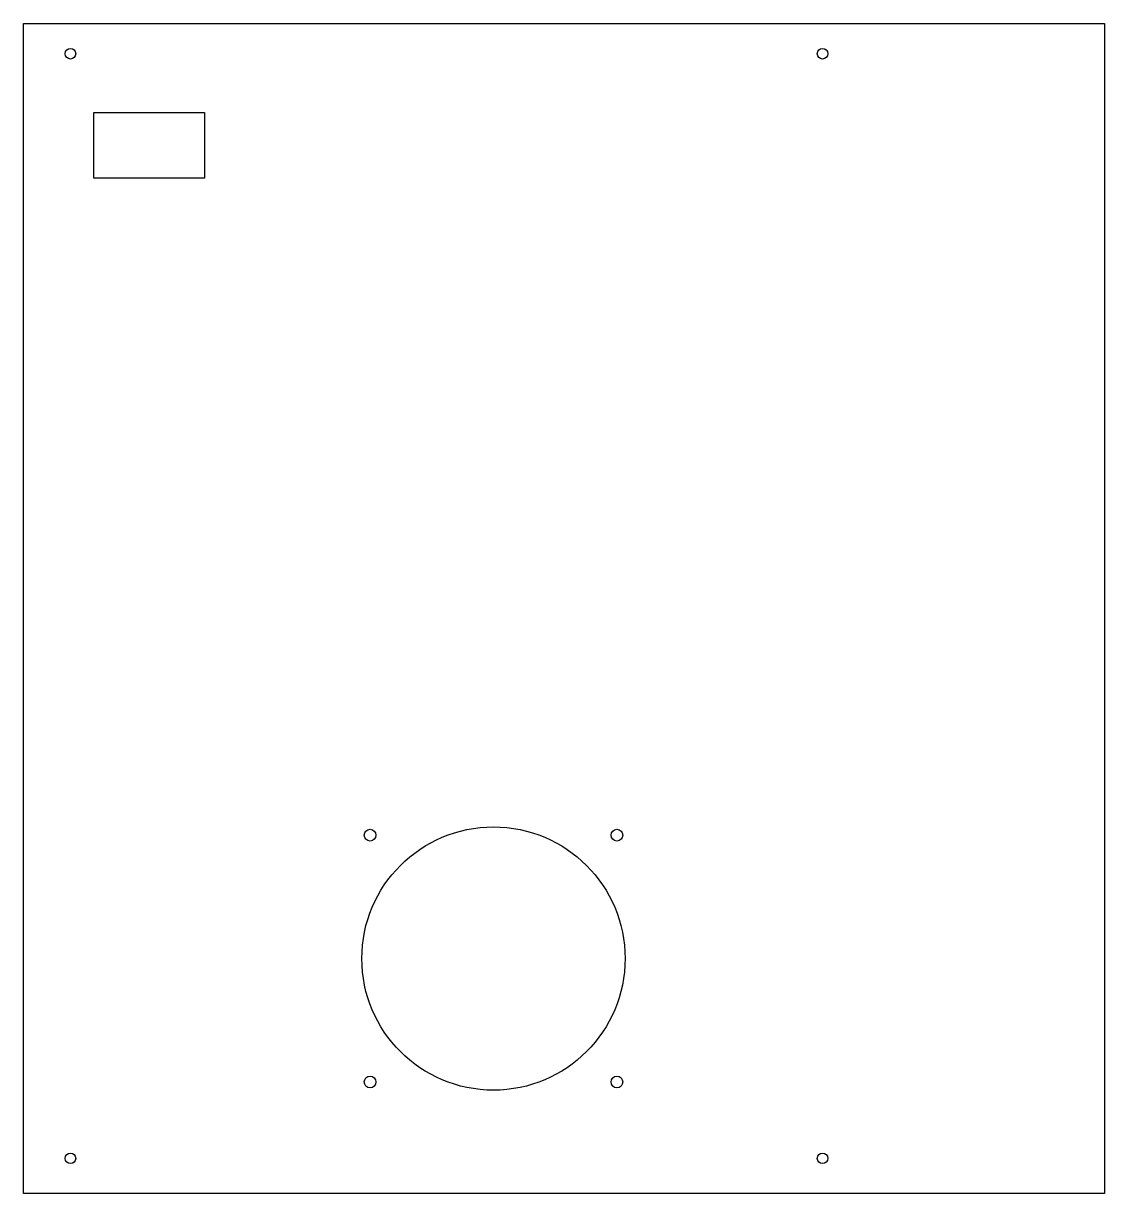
# Model space of a CAD drawing. Extents: x -231 to 231, y -251 to 249.
import ezdxf

# ---------------------------------------------------------------- set-up
doc = ezdxf.new("R2010")
doc.units = 0
doc.layers.add('VISIBLE', color=7, linetype='CONTINUOUS')

msp = doc.modelspace()

# ---------------------------------------------------------------- linework, layer by layer
at = {"layer": 'VISIBLE'}
for p, q in [((-230.97, 248.94), (230.97, 248.94)), ((-230.97, -251.06), (-230.97, 248.94)), ((230.97, 248.94), (230.97, -251.06)), ((-200.85, 210.89), (-153.65, 210.89)), ((-200.85, 182.77), (-200.85, 210.89)), ((-153.65, 210.89), (-153.65, 182.77)), ((-153.65, 182.77), (-200.85, 182.77)), ((230.97, -251.06), (-230.97, -251.06))]:
    msp.add_line(p, q, dxfattribs=at)
for centre, radius in [((-210.89, 235.99), 2.26), ((110.47, 235.99), 2.26), ((-30.13, -150.63), 56.24), ((-82.85, -97.91), 2.51), ((22.6, -97.91), 2.51), ((-82.85, -203.36), 2.51), ((22.6, -203.36), 2.51), ((-210.89, -235.99), 2.26), ((110.47, -235.99), 2.26)]:
    msp.add_circle(centre, radius, dxfattribs=at)

doc.saveas('drawing.dxf')
